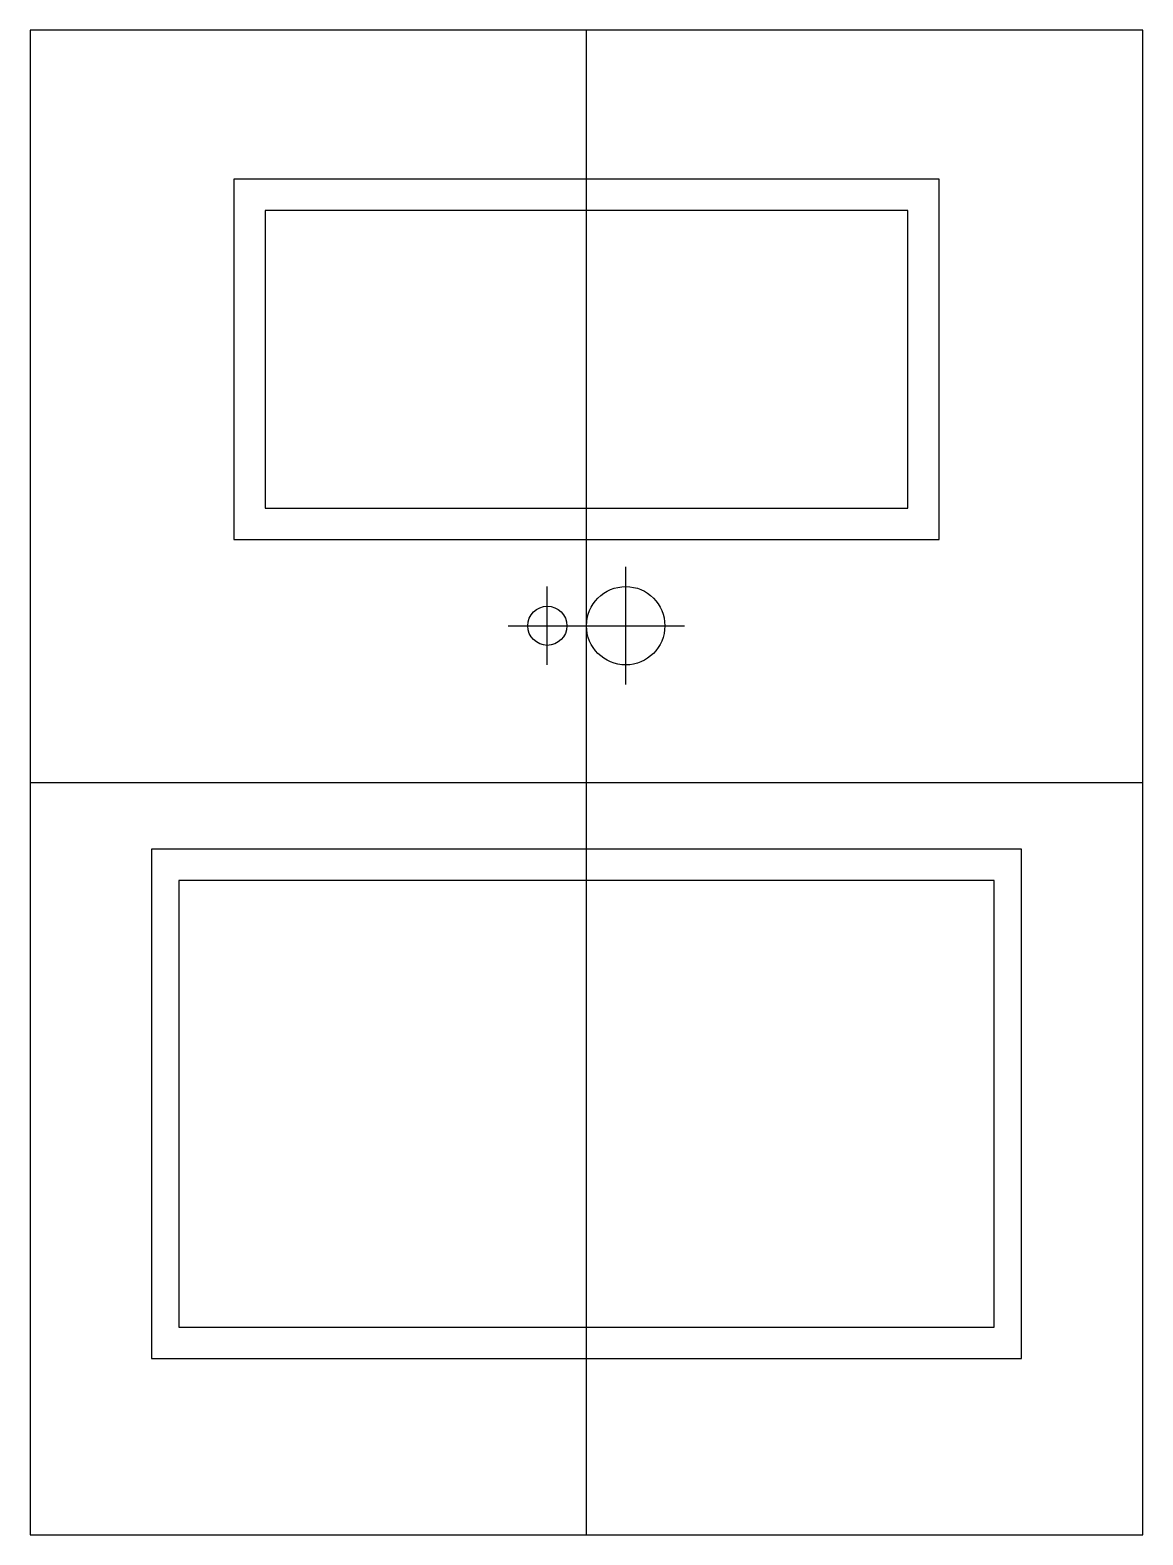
# Model space of a CAD drawing. Header units: millimetres. Extents: x 0 to 142, y 0 to 192.
import ezdxf

# ---------------------------------------------------------------- set-up
doc = ezdxf.new("R2010")
doc.units = ezdxf.units.MM
doc.layers.get('0').update_dxf_attribs({"lineweight": 25, "true_color": 0xffffff})
doc.layers.add('cuts', color=30, linetype='Continuous', lineweight=25, true_color=0xff7f00)

# ---------------------------------------------------------------- blocks, each defined once
blk = doc.blocks.new('printer')
at = {"flags": 128}
blk.add_lwpolyline([(-55.5, -32.5), (55.5, -32.5), (55.5, 32.5), (-55.5, 32.5)], close=True, dxfattribs=at)
at = {"layer": 'cuts', "flags": 128}
blk.add_lwpolyline([(-52, -28.5), (52, -28.5), (52, 28.5), (-52, 28.5)], close=True, dxfattribs=at)
blk = doc.blocks.new('display')
at = {"flags": 128}
blk.add_lwpolyline([(-45, -23), (45, -23), (45, 23), (-45, 23)], close=True, dxfattribs=at)
at = {"layer": 'cuts', "flags": 128}
blk.add_lwpolyline([(-41, -19), (41, -19), (41, 19), (-41, 19)], close=True, dxfattribs=at)
blk = doc.blocks.new('leds')
for p, q in [((0, -7.5), (0, 7.5)), ((-10, -5), (-10, 5)), ((-15, 0), (-5, 0)), ((-7.5, 0), (7.5, 0))]:
    blk.add_line(p, q)
at = {"layer": 'cuts'}
for centre, radius in [((0, 0), 5), ((-10, 0), 2.5)]:
    blk.add_circle(centre, radius, dxfattribs=at)

msp = doc.modelspace()

# ---------------------------------------------------------------- linework, layer by layer
for p, q in [((71, 0), (71, 192)), ((0, 96), (142, 96))]:
    msp.add_line(p, q)
at = {"flags": 128}
msp.add_lwpolyline([(0, 0), (142, 0), (142, 192), (0, 192)], close=True, dxfattribs=at)

# ---------------------------------------------------------------- block references
for name, p in [('display', (71, 150)), ('leds', (76, 116))]:
    msp.add_blockref(name, p)
at = {"layer": 'cuts'}
msp.add_blockref('printer', (71, 55), dxfattribs=at)

doc.saveas('drawing.dxf')
